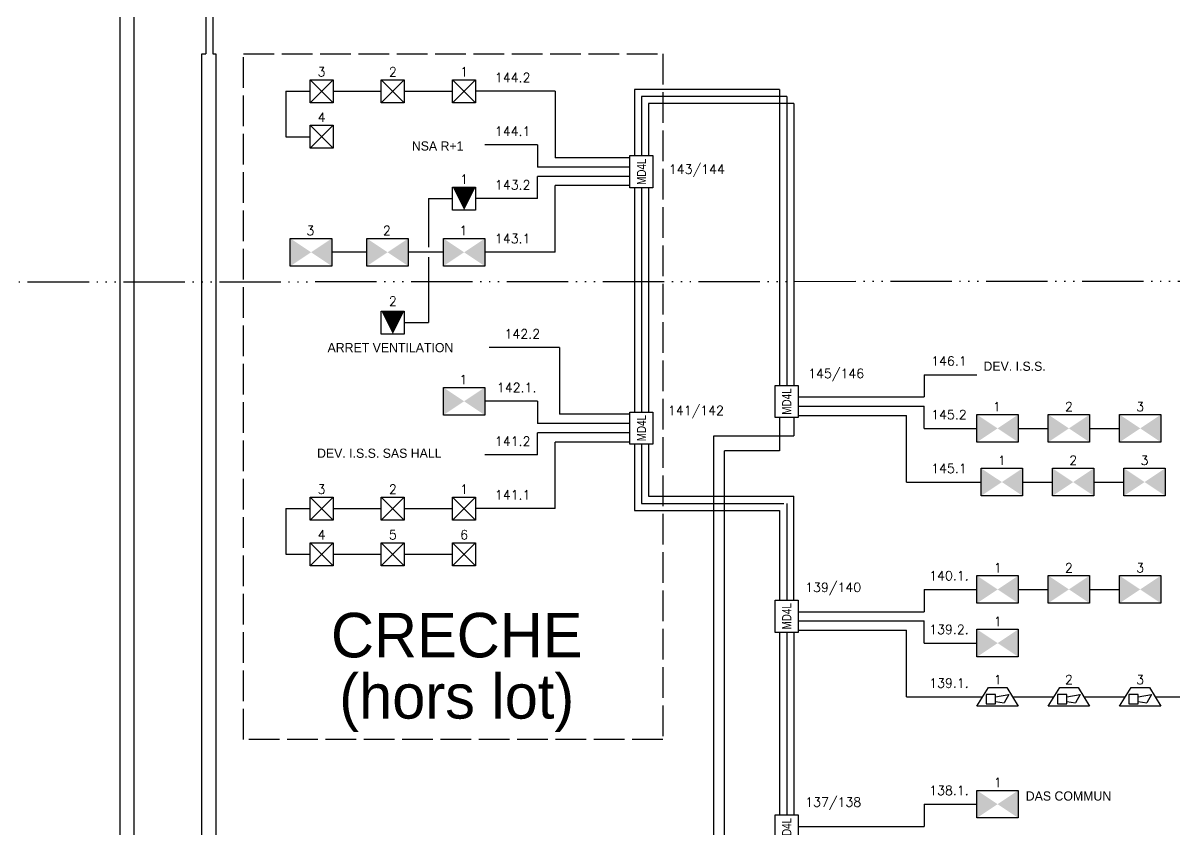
# Model space of a CAD drawing. Header units: millimetres. Extents: x 3366 to 4352, y -3415 to -2128.
# Drawn here: x 3571.1 to 3796.2, y -3195.8 to -3038.2 of the extents above; entities that cross this region are included whole.
import ezdxf
from ezdxf.enums import TextEntityAlignment as Align

# ---------------------------------------------------------------- set-up
doc = ezdxf.new("R2010")
doc.units = ezdxf.units.MM
doc.linetypes.add('ACAD_ISO02W100', pattern=[15, 12, -3])
doc.linetypes.add('ACAD_ISO06W100', pattern=[37.5, 24, -3, 0.5, -3, 0.5, -3, 0.5, -3])
for name, color, linetype in [('CCF', 6, 'Continuous'), ('JCC-ADRESSAGE', 6, 'Continuous'), ('JCC-ALARME GENERALE SELECTIVE', 3, 'Continuous'), ('JCC-CABLE1', 90, 'CABLE1'), ('JCC-CABLE3', 4, 'CABLE3'), ('JCC-CABLE4', 210, 'CABLE4'), ('JCC-CABLE5', 160, 'CABLE5'), ('JCC-ELEMENT DEPORTE_4 L DAS', 1, 'Continuous'), ('JCC-SYNOPTIQUE', 7, 'ACAD_ISO06W100')]:
    doc.layers.add(name, color=color, linetype=linetype)
for name, color, linetype, lineweight in [('JCC-DIFFUSEUR SONORE', 3, 'Continuous', 25), ('JCC-MD4L', 1, 'Continuous', 0), ('JCC-PCF', 1, 'Continuous', 25)]:
    doc.layers.add(name, color=color, linetype=linetype, lineweight=lineweight)
doc.styles.add('TEXTE', font='romans.shx')
doc.linetypes.add('CABLE1', pattern='A,3,-0.2,["/",Standard,S=1,R=0,X=0,Y=-0.5],-0.9', length=4.1)
doc.linetypes.add('CABLE3', pattern='A,3,-0.3,["*",Standard,S=1,R=0,X=0,Y=-0.5],-1', length=4.3)
doc.linetypes.add('CABLE4', pattern='A,3,-0.3,["**",Standard,S=1,R=0,X=0,Y=-0.5],-2', length=5.3)
doc.linetypes.add('CABLE5', pattern='A,3,-0.3,["~",Standard,S=1.5,R=0,X=0,Y=-0.85],-1.3', length=4.6)

# ---------------------------------------------------------------- blocks, each defined once
blk = doc.blocks.new('MD4L')
at = {"layer": 'JCC-ELEMENT DEPORTE_4 L DAS', "color": 0}
blk.add_lwpolyline([(-3.5, 2.5), (3.5, 2.5), (3.5, -2.5), (-3.5, -2.5)], close=True, dxfattribs=at)
at = {"layer": 'JCC-ADRESSAGE', "style": 'TEXTE'}
blk.add_attdef('ADRESSE', text='', height=3, dxfattribs=at).set_placement((0, 5), align=Align.MIDDLE)
at = {"layer": 'JCC-ELEMENT DEPORTE_4 L DAS', "color": 0, "width": 0.8}
blk.add_text('MD4L', height=2, dxfattribs=at).set_placement((0, 0), align=Align.MIDDLE_CENTER)
blk = doc.blocks.new('ccf')
blk.add_lwpolyline([(-4.5, 3), (4.5, 3), (4.5, -3), (-4.5, -3)], close=True)
for points in [[(-4.5, 3), (0, 0), (-4.5, -3), (0, 0)], [(4.5, 3), (0, 0), (4.5, -3), (0, 0)]]:
    blk.add_solid(points)
at = {"flags": 1}
for tag, p in [('SURVEILLANCE', (-0.4, 9.45)), ('SYMB_GRAPH', (-1.11, 8.01)), ('SYMB_VIC', (-0.3, 5.75)), ('MODULE', (-1.19, 2.95)), ('SYMB_VISIODEF', (0, 1.25)), ('ADRESSE', (0, -1.5)), ('METIER', (-0.22, -4.11)), ('POSITION', (-0.72, -7.78)), ('VARIANTE', (0, -9.75)), ('TYPE', (-0.89, -9.34)), ('CENTRALE', (-0.3, -11.63))]:
    blk.add_attdef(tag, text='', height=2.5, dxfattribs=at).set_placement(p, align=Align.CENTER)
for tag, p in [('LIBELLE', (0, 4)), ('LIBELLEZONE', (0, -6.5))]:
    blk.add_attdef(tag, text='', height=2.5).set_placement(p, align=Align.CENTER)
blk = doc.blocks.new('avsu')
for p, q in [((-4.5, -2), (-2, 2)), ((-0.48, 0), (2.43, 0.51)), ((2.43, 0.51), (1.4, -1.33)), ((2, 2), (4.5, -2)), ((-0.48, -1), (1.4, -1.33))]:
    blk.add_line(p, q)
blk.add_lwpolyline([(-2.48, -1.5), (-0.48, -1.5), (-0.48, 0.5), (-2.48, 0.5)], close=True)
for points in [[(-2, 2), (2, 2)], [(4.5, -2), (-4.5, -2)]]:
    blk.add_lwpolyline(points)
at = {"flags": 1}
for tag, p in [('SURVEILLANCE', (1.17, 7.79)), ('SYMB_GRAPH', (0.72, 6.62)), ('SYMB_VIC', (0, 3.98)), ('SYMB_VISIODEF', (-0.02, 1.29)), ('MODULE', (0.39, 1.29)), ('ADRESSE', (-0.02, -1.46)), ('METIER', (-1.67, -3.65)), ('VARIANTE', (-0.02, -8.71)), ('POSITION', (0.86, -9.44)), ('CENTRALE', (-0.3, -10.37)), ('TYPE', (0.68, -10.99))]:
    blk.add_attdef(tag, text='', height=2.5, dxfattribs=at).set_placement(p, align=Align.CENTER)
for tag, p in [('LIBELLE', (-0.02, 3.04)), ('LIBELLEZONE', (-0.02, -5.46))]:
    blk.add_attdef(tag, text='', height=2.5).set_placement(p, align=Align.CENTER)
blk = doc.blocks.new('pcf')
for p, q in [((-2.5, -2.5), (-2.5, 2.5)), ((-2.5, 2.5), (2.5, 2.5)), ((2.5, 2.5), (2.5, -2.5)), ((2.5, -2.5), (-2.5, -2.5))]:
    blk.add_line(p, q)
blk.add_lwpolyline([(0, 2.5, 5, 0, 0), (0, -2.5, 0, 0, 0)], format="xyseb")
at = {"flags": 1}
for tag, p in [('SURVEILLANCE', (0.47, 9.4)), ('SYMB_GRAPH', (0.3, 7.54)), ('SYMB_VIC', (-0.15, 5.75)), ('MODULE', (-0.31, 2.9)), ('SYMB_VISIODEF', (0, 1.25)), ('ADRESSE', (0, -1.5)), ('METIER', (-0.07, -4.13)), ('VARIANTE', (0, -9.75)), ('POSITION', (0.16, -7.82)), ('CENTRALE', (0, -11.19)), ('TYPE', (0.31, -12.52))]:
    blk.add_attdef(tag, text='', height=2.5, dxfattribs=at).set_placement(p, align=Align.CENTER)
for tag, p in [('LIBELLE', (0, 4)), ('LIBELLEZONE', (0, -6.5))]:
    blk.add_attdef(tag, text='', height=2.5).set_placement(p, align=Align.CENTER)
blk = doc.blocks.new('alarme générale selective')
at = {"layer": 'JCC-ALARME GENERALE SELECTIVE', "color": 0}
for p, q in [((2.5, -2.5), (-2.5, 2.5)), ((-2.5, -2.5), (2.5, 2.5))]:
    blk.add_line(p, q, dxfattribs=at)
blk.add_lwpolyline([(-2.5, 2.5), (2.5, 2.5), (2.5, -2.5), (-2.5, -2.5)], close=True, dxfattribs=at)
at = {"layer": 'JCC-ADRESSAGE', "style": 'TEXTE'}
blk.add_attdef('ADRESSE', text='', height=3, dxfattribs=at).set_placement((0, 5), align=Align.MIDDLE)

msp = doc.modelspace()

# ---------------------------------------------------------------- linework, layer by layer
for p, q in [((3671.7, -3072.51), (3671.7, -3068.17)), ((3689.8, -3068.17), (3671.7, -3068.17)), ((3650.39, -3072.51), (3655.11, -3072.51)), ((3650.39, -3072.51), (3650.39, -3082.03)), ((3671.7, -3072.51), (3659.61, -3072.51)), ((3638.34, -3083.02), (3631.46, -3083.02)), ((3653.31, -3083.02), (3646.44, -3083.02)), ((3650.39, -3084), (3650.39, -3096.77)), ((3645.66, -3096.77), (3650.39, -3096.77)), ((3676.02, -3101.67), (3662.27, -3101.67)), ((3676.02, -3101.67), (3676.02, -3114.7)), ((3747.37, -3106.97), (3757.66, -3106.97)), ((3747.37, -3106.97), (3747.37, -3111.32)), ((3722.7, -3111.32), (3747.37, -3111.32)), ((3689.8, -3114.7), (3676.02, -3114.7)), ((3671.7, -3122.67), (3671.7, -3118.33)), ((3689.8, -3118.33), (3671.7, -3118.33)), ((3671.7, -3122.67), (3661.41, -3122.67))]:
    msp.add_line(p, q)
at = {"color": 8, "linetype": 'ACAD_ISO02W100', "ltscale": 0.5}
msp.add_lwpolyline([(3614.17, -3044.2), (3696.22, -3044.2), (3696.22, -3178.37), (3614.17, -3178.37)], close=True, dxfattribs=at)
at = {"layer": 'JCC-CABLE1'}
for p, q in [((3590.05, -3288.21), (3590.05, -2260.31)), ((3622.48, -3051.51), (3627.21, -3051.51)), ((3622.48, -3051.51), (3622.48, -3060.41)), ((3631.71, -3051.51), (3641.16, -3051.51)), ((3645.66, -3051.51), (3655.11, -3051.51)), ((3675.16, -3051.51), (3659.61, -3051.51)), ((3675.16, -3051.51), (3675.16, -3064.54)), ((3693.44, -3053.94), (3693.44, -3064.11)), ((3721.84, -3053.94), (3693.44, -3053.94)), ((3721.84, -3053.94), (3721.84, -3109.07)), ((3622.48, -3060.41), (3627.21, -3060.41)), ((3671.7, -3062.01), (3661.41, -3062.01)), ((3671.7, -3062.01), (3671.7, -3066.36)), ((3689.8, -3066.36), (3671.7, -3066.36)), ((3689.8, -3064.54), (3675.16, -3064.54)), ((3675.16, -3083.02), (3675.16, -3069.98)), ((3689.8, -3069.98), (3675.16, -3069.98)), ((3693.44, -3070.41), (3693.44, -3114.27)), ((3675.16, -3083.02), (3661.41, -3083.02)), ((3721.84, -3115.37), (3721.84, -3118.95)), ((3675.16, -3133.17), (3675.16, -3120.14)), ((3689.8, -3120.14), (3675.16, -3120.14)), ((3706.17, -3118.95), (3721.84, -3118.95)), ((3693.44, -3120.57), (3693.44, -3130.75)), ((3693.44, -3130.75), (3721.84, -3130.75)), ((3721.84, -3151.08), (3721.84, -3130.75)), ((3622.48, -3133.17), (3627.21, -3133.17)), ((3622.48, -3133.17), (3622.48, -3142.08)), ((3631.71, -3133.17), (3641.16, -3133.17)), ((3645.66, -3133.17), (3655.11, -3133.17)), ((3675.16, -3133.17), (3659.61, -3133.17)), ((3622.48, -3142.08), (3627.21, -3142.08)), ((3631.71, -3142.08), (3641.16, -3142.08)), ((3645.66, -3142.08), (3655.11, -3142.08)), ((3721.84, -3157.38), (3721.84, -3193.09)), ((3722.7, -3156.95), (3743.91, -3156.95)), ((3743.91, -3169.99), (3743.91, -3156.95)), ((3743.91, -3169.99), (3758.78, -3169.99)), ((3764.63, -3169.99), (3772.73, -3169.99)), ((3778.58, -3169.99), (3786.69, -3169.99)), ((3792.54, -3169.99), (3800.64, -3169.99))]:
    msp.add_line(p, q, dxfattribs=at)
at = {"layer": 'JCC-CABLE1', "color": 1}
for p, q in [((3692.05, -3052.54), (3692.05, -3064.11)), ((3720.45, -3052.54), (3692.05, -3052.54)), ((3720.45, -3052.54), (3720.45, -3109.07)), ((3692.05, -3070.41), (3692.05, -3114.27)), ((3692.05, -3120.57), (3692.05, -3132.14)), ((3692.05, -3132.14), (3719.88, -3132.14)), ((3720.45, -3132.14), (3720.45, -3151.08)), ((3720.45, -3157.38), (3720.45, -3193.09))]:
    msp.add_line(p, q, dxfattribs=at)
for points in [[(3608.83, -3044.23), (3608.25, -3044.23), (3608.25, -3003.83)], [(3608.83, -3294.34), (3608.83, -3044.23)]]:
    msp.add_lwpolyline(points, dxfattribs=at)
at = {"layer": 'JCC-CABLE1'}
msp.add_lwpolyline([(3706.17, -3329.57), (3706.17, -3118.95)], dxfattribs=at)
at = {"layer": 'JCC-CABLE3'}
for p, q in [((3606.85, -3003.83), (3606.85, -3044.22)), ((3690.66, -3051.15), (3690.66, -3064.11)), ((3719.05, -3051.15), (3690.66, -3051.15)), ((3719.05, -3051.15), (3719.05, -3109.07)), ((3690.66, -3070.41), (3690.66, -3114.27)), ((3719.05, -3115.37), (3719.05, -3121.85)), ((3690.66, -3120.57), (3690.66, -3133.53)), ((3708.27, -3344.16), (3708.27, -3121.85)), ((3719.05, -3121.85), (3708.27, -3121.85)), ((3690.66, -3133.53), (3719.05, -3133.53)), ((3719.05, -3133.53), (3719.05, -3151.08)), ((3719.05, -3157.38), (3719.05, -3193.07))]:
    msp.add_line(p, q, dxfattribs=at)
for points in [[(3592.84, -3233.91), (3592.84, -2246.53)], [(3606.04, -3102.66), (3606.04, -3044.22), (3606.85, -3044.22)], [(3606.04, -3292.06), (3606.04, -3102.66)]]:
    msp.add_lwpolyline(points, dxfattribs=at)
at = {"layer": 'JCC-CABLE4'}
for p, q in [((3671.7, -3112.17), (3661.41, -3112.17)), ((3671.7, -3112.17), (3671.7, -3116.51)), ((3689.8, -3116.51), (3671.7, -3116.51)), ((3747.37, -3190.99), (3757.66, -3190.99)), ((3747.37, -3190.99), (3747.37, -3195.34)), ((3722.7, -3195.34), (3747.37, -3195.34))]:
    msp.add_line(p, q, dxfattribs=at)
at = {"layer": 'JCC-CABLE5', "linetype": 'CABLE5'}
for p, q in [((3671.7, -3072.51), (3661.41, -3072.51)), ((3722.7, -3113.13), (3747.37, -3113.13)), ((3747.37, -3117.47), (3747.37, -3113.13)), ((3722.7, -3114.94), (3743.91, -3114.94)), ((3743.91, -3127.98), (3743.91, -3114.94)), ((3747.37, -3117.47), (3757.66, -3117.47)), ((3765.76, -3117.47), (3771.65, -3117.47)), ((3779.71, -3117.47), (3785.6, -3117.47)), ((3743.91, -3127.98), (3758.5, -3127.98)), ((3766.6, -3127.98), (3772.49, -3127.98)), ((3780.55, -3127.98), (3786.44, -3127.98)), ((3747.37, -3148.98), (3757.66, -3148.98)), ((3747.37, -3148.98), (3747.37, -3153.33)), ((3765.76, -3148.98), (3771.65, -3148.98)), ((3779.71, -3148.98), (3785.6, -3148.98)), ((3722.7, -3153.33), (3747.37, -3153.33)), ((3722.7, -3155.14), (3747.37, -3155.14)), ((3747.37, -3159.48), (3747.37, -3155.14)), ((3747.37, -3159.48), (3757.66, -3159.48))]:
    msp.add_line(p, q, dxfattribs=at)
at = {"layer": 'JCC-SYNOPTIQUE', "color": 0, "ltscale": 0.5}
msp.add_line((3365.73, -3088.94), (4351.39, -3088.29), dxfattribs=at)

# ---------------------------------------------------------------- block references
at = {"layer": 'CCF', "xscale": 0.9, "yscale": 0.9, "zscale": 0.9}
for p in [(3627.41, -3083.02), (3642.39, -3083.02), (3657.36, -3083.02), (3657.36, -3112.17), (3761.71, -3117.47), (3775.66, -3117.47), (3789.61, -3117.47), (3762.55, -3127.98), (3776.5, -3127.98), (3790.46, -3127.98), (3761.71, -3148.98), (3775.66, -3148.98), (3789.61, -3148.98), (3761.71, -3159.48), (3761.71, -3190.99)]:
    msp.add_blockref('ccf', p, dxfattribs=at)
at = {"layer": 'JCC-ALARME GENERALE SELECTIVE', "lineweight": 0, "xscale": 0.9, "yscale": 0.9, "zscale": 0.9}
for p in [(3629.46, -3051.51), (3643.41, -3051.51), (3657.36, -3051.51), (3629.46, -3060.41), (3629.46, -3133.17), (3643.41, -3133.17), (3657.36, -3133.17), (3629.46, -3142.08), (3643.41, -3142.08), (3657.36, -3142.08)]:
    msp.add_blockref('alarme générale selective', p, dxfattribs=at)
at = {"layer": 'JCC-DIFFUSEUR SONORE', "xscale": 0.9, "yscale": 0.9, "zscale": 0.09000000000000001}
for p in [(3761.71, -3169.99), (3775.66, -3169.99), (3789.61, -3169.99)]:
    msp.add_blockref('avsu', p, dxfattribs=at)
at = {"layer": 'JCC-MD4L', "lineweight": 0, "xscale": 0.9, "yscale": 0.9, "zscale": 0.9, "rotation": 90}
for p in [(3692.05, -3067.26), (3720.45, -3112.22), (3692.05, -3117.42), (3720.45, -3154.23), (3720.45, -3196.24)]:
    msp.add_blockref('MD4L', p, dxfattribs=at)
at = {"layer": 'JCC-PCF', "color": 6, "xscale": 0.9, "yscale": 0.9, "zscale": 0.9}
for p in [(3657.36, -3072.51), (3643.41, -3096.77)]:
    msp.add_blockref('pcf', p, dxfattribs=at)

# ---------------------------------------------------------------- texts
at = {"color": 8, "linetype": 'ACAD_ISO02W100', "ltscale": 0.5}
for s, p in [('CRECHE', (3655.91, -3157.92)), ('(hors lot)', (3655.91, -3169.89))]:
    msp.add_text(s, height=8.712, dxfattribs=at).set_placement(p, align=Align.MIDDLE_CENTER)
at = {"layer": 'JCC-ADRESSAGE', "style": 'TEXTE'}
for tag, p in [('3', (3629.46, -3047.71)), ('2', (3643.41, -3047.71)), ('1', (3657.36, -3047.71)), ('144.2', (3666.86, -3048.83)), ('4', (3629.46, -3056.62)), ('144.1', (3666.86, -3059.33)), ('1', (3657.36, -3068.72)), ('143.2', (3666.86, -3069.83)), ('3', (3627.27, -3078.77)), ('2', (3642.25, -3078.77)), ('1', (3657.22, -3078.77)), ('143.1', (3666.86, -3080.34)), ('2', (3643.41, -3092.58)), ('142.2', (3668.74, -3098.99)), ('146.1', (3752.19, -3104.29)), ('1', (3657.22, -3107.93)), ('142.1.', (3667.63, -3109.49)), ('1', (3761.57, -3113.23)), ('2', (3775.66, -3113.23)), ('3', (3789.61, -3113.23)), ('145.2', (3752.19, -3114.79)), ('141.2', (3666.86, -3119.99)), ('145.1', (3752.19, -3125.3)), ('1', (3762.55, -3123.73)), ('2', (3776.5, -3123.73)), ('3', (3790.46, -3123.73)), ('3', (3629.46, -3129.38)), ('2', (3643.41, -3129.38)), ('1', (3657.36, -3129.38)), ('141.1', (3666.86, -3130.49)), ('4', (3629.46, -3138.28)), ('5', (3643.41, -3138.28)), ('6', (3657.36, -3138.28)), ('1', (3761.71, -3144.74)), ('2', (3775.66, -3144.74)), ('3', (3789.61, -3144.74)), ('140.1.', (3752.19, -3146.3)), ('139.2.', (3752.19, -3156.81)), ('1', (3761.71, -3155.24)), ('139.1.', (3752.19, -3167.31)), ('1', (3761.71, -3166.64)), ('2', (3775.66, -3166.64)), ('3', (3789.61, -3166.64)), ('138.1.', (3752.19, -3188.31)), ('1', (3761.71, -3186.75))]:
    msp.add_attdef(tag, text='', height=1.8, dxfattribs=at).set_placement(p, align=Align.MIDDLE_CENTER)
for tag, p in [('143/144', (3702.89, -3066.89)), ('145/146', (3730.14, -3106.86)), ('141/142', (3702.7, -3114.09)), ('139/140', (3729.55, -3148.7)), ('137/138', (3729.55, -3190.71))]:
    msp.add_attdef(tag, text='', height=1.8, dxfattribs=at).set_placement(p, align=Align.MIDDLE)
at = {"layer": 'JCC-SYNOPTIQUE', "color": 8}
for s, p in [('NSA R+1', (3647.13, -3062.22)), ('ARRET VENTILATION', (3630.64, -3101.67)), ('DEV. I.S.S.', (3758.95, -3105.31)), ('DEV. I.S.S. SAS HALL', (3628.59, -3122.33)), ('DAS COMMUN', (3767.22, -3189.39))]:
    msp.add_text(s, height=1.8, dxfattribs=at).set_placement(p, align=Align.MIDDLE_LEFT)

doc.saveas('drawing.dxf')
